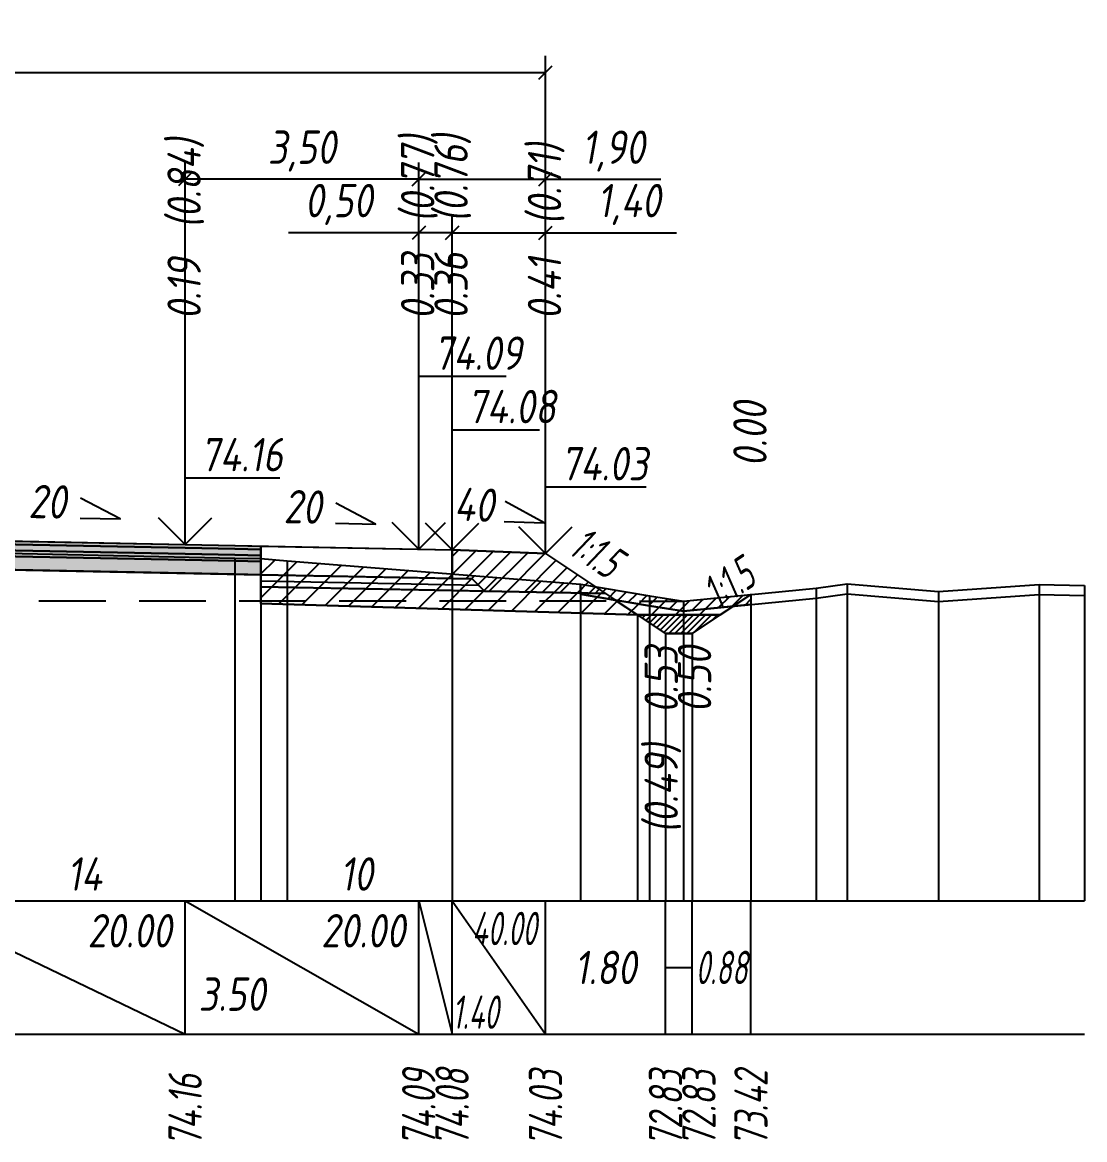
# Model space of a CAD drawing. Extents: x -717 to 1451, y -133302 to 233.
# Drawn here: x 166.5 to 246.1, y -12257.9 to -12174.2 of the extents above; entities that cross this region are included whole.
import ezdxf
from ezdxf.enums import TextEntityAlignment as Align

# ---------------------------------------------------------------- set-up
doc = ezdxf.new("R2010")
doc.units = 0
doc.linetypes.add('штриховая', pattern=[0.75, 0.5, -0.25])
for name, color, linetype in [('Интерполированный поперечник', 2, 'Continuous'), ('Код_514', 1, 'Continuous'), ('Контур_0', 7, 'Continuous'), ('Контур_2521', 7, 'Continuous'), ('Контур_2564', 7, 'Continuous'), ('Контур_2660', 7, 'Continuous'), ('Контур_2665', 7, 'Continuous'), ('Контур_400', 7, 'Continuous'), ('Контур_508', 7, 'Continuous'), ('Контур_512', 7, 'Continuous'), ('Контур_513', 7, 'Continuous'), ('Контур_818', 7, 'Continuous'), ('Красный поперечник', 1, 'Continuous'), ('Объём_2501', 7, 'Continuous'), ('Объём_2564', 7, 'Continuous'), ('Объём_2650', 7, 'Continuous'), ('Объём_2660', 7, 'Continuous'), ('Объём_2661', 7, 'Continuous'), ('Объём_2662', 7, 'Continuous'), ('Объём_2663', 7, 'Continuous'), ('Объём_2664', 7, 'Continuous'), ('Объём_2665', 7, 'Continuous'), ('Объём_2666', 7, 'Continuous'), ('Объём_2667', 7, 'Continuous'), ('Объём_2668', 7, 'Continuous'), ('Объём_2669', 7, 'Continuous'), ('Объём_2675', 7, 'Continuous'), ('Объём_2753', 7, 'Continuous'), ('Откосы', 7, 'Continuous'), ('Отметки покрытия', 7, 'Continuous'), ('Рабочие отметки', 7, 'Continuous'), ('Рабочие отметки доп.', 7, 'Continuous'), ('Слои выравнивания', 7, 'Continuous'), ('Таблица', 7, 'Continuous'), ('Уклоны проезжей части', 7, 'Continuous'), ('Черный поперечник', 3, 'Continuous')]:
    doc.layers.add(name, color=color, linetype=linetype)
for name, color, linetype, true_color in [('Контур_2540', 2, 'Continuous', 0xffff00), ('Контур_2560', 2, 'Continuous', 0xffff00), ('Контур_2561', 7, 'Continuous', 0xff8040), ('Контур_2562', 3, 'Continuous', 0x00ff00), ('Контур_2563', 7, 'Continuous', 0xff8000), ('Контур_2570', 7, 'Continuous', 0x80ff00), ('Контур_2725', 7, 'Continuous', 0x323232), ('Контур_2736', 4, 'Continuous', 0x00ffff), ('Контур_2737', 4, 'Continuous', 0x00ffff), ('Контур_2738', 4, 'Continuous', 0x00ffff), ('Контур_2739', 4, 'Continuous', 0x00ffff), ('Контур_2741', 4, 'Continuous', 0x00ffff), ('Контур_2742', 4, 'Continuous', 0x00ffff), ('Контур_2743', 4, 'Continuous', 0x00ffff), ('Контур_2744', 7, 'Continuous', 0xa4ffff), ('Контур_2745', 7, 'Continuous', 0xa4ffff), ('Контур_2747', 4, 'Continuous', 0x00ffff), ('Контур_2748', 4, 'Continuous', 0x00ffff), ('Контур_2749', 4, 'Continuous', 0x00ffff), ('Контур_2750', 4, 'Continuous', 0x00ffff), ('Контур_2751', 4, 'Continuous', 0x00ffff), ('Контур_2752', 4, 'Continuous', 0x00ffff), ('Контур_2760', 7, 'Continuous', 0x323232), ('Контур_2761', 7, 'Continuous', 0x323232), ('Контур_2762', 7, 'Continuous', 0x323232), ('Контур_2763', 7, 'Continuous', 0x323232), ('Контур_402', 7, 'Continuous', 0xff6464), ('Контур_703', 4, 'Continuous', 0x00ffff), ('Контур_705', 4, 'Continuous', 0x00ffff), ('Контур_707', 4, 'Continuous', 0x00ffff), ('Контур_720', 131, 'Continuous', 0xaaffff), ('Объём_2500', 7, 'Continuous', 0xc0c0c0), ('Объём_2520', 7, 'Continuous', 0x80ffff), ('Объём_2540', 2, 'Continuous', 0xffff00), ('Объём_2560', 2, 'Continuous', 0xffff00), ('Объём_2561', 7, 'Continuous', 0xff8040), ('Объём_2562', 3, 'Continuous', 0x00ff00), ('Объём_2563', 7, 'Continuous', 0xff8000), ('Объём_2570', 7, 'Continuous', 0x80ff00), ('Объём_2600', 7, 'Continuous', 0x808000), ('Объём_2620', 2, 'Continuous', 0xffff00), ('Объём_2746', 2, 'Continuous', 0xffff00)]:
    doc.layers.add(name, color=color, linetype=linetype, true_color=true_color)
doc.styles.get("Standard").update_dxf_attribs({"font": 'txt', "height": 2.5})
doc.styles.add('М', font='romand.shx', dxfattribs={"width": 0.8, "oblique": 10, "height": 2.5})
doc.dimstyles.new('ISO-25', dxfattribs={"dimtxt": 2.5, "dimasz": 2.5, "dimexe": 1.25, "dimexo": 0.625, "dimtad": 1, "dimtxsty": 'Standard', "dimcen": 2.5, "dimadec": 0, "dimazin": 0, "dimtfac": 1, "dimtmove": 0, "dimatfit": 3, "dimfxl": 1, "dimarcsym": 0})

# ---------------------------------------------------------------- blocks, each defined once
blk = doc.blocks.new('_Oblique')
at = {"color": 0, "linetype": 'ByBlock', "lineweight": -2}
blk.add_line((-0.5, -0.5), (0.5, 0.5), dxfattribs=at)
blk = doc.blocks.new('*D281')
at = {"color": 0, "lineweight": -2, "transparency": 16777216}
for p, q in [((198.734, -12213.163), (198.734, -12188.723)), ((205.734, -12213.443), (205.734, -12188.723)), ((198.734, -12189.973), (205.734, -12189.973)), ((205.734, -12189.973), (215.534, -12189.973))]:
    blk.add_line(p, q, dxfattribs=at)
at = {"layer": 'Defpoints', "color": 0, "transparency": 16777216}
for p in [(205.734, -12189.973), (198.734, -12213.788), (205.734, -12214.068)]:
    blk.add_point(p, dxfattribs=at)
at = {"color": 0, "lineweight": -2, "transparency": 16777216, "rotation": 180}
blk.add_blockref('_Oblique', (198.734, -12189.973), dxfattribs=at)
at = {"color": 0, "lineweight": -2, "transparency": 16777216}
blk.add_blockref('_Oblique', (205.734, -12189.973), dxfattribs=at)
at = {"color": 0, "transparency": 16777216, "insert": (211.994, -12187.86), "char_height": 2.5, "width": 8.75, "attachment_point": 5, "style": 'М'}
blk.add_mtext('1,40', dxfattribs=at)
blk = doc.blocks.new('*D283')
at = {"color": 0, "lineweight": -2, "transparency": 16777216}
for p, q in [((196.234, -12213.113), (196.234, -12188.723)), ((198.734, -12213.163), (198.734, -12188.723)), ((196.234, -12189.973), (186.477, -12189.973)), ((198.734, -12189.973), (196.234, -12189.973))]:
    blk.add_line(p, q, dxfattribs=at)
at = {"layer": 'Defpoints', "color": 0, "transparency": 16777216}
for p in [(198.734, -12189.973), (196.234, -12213.738), (198.734, -12213.788)]:
    blk.add_point(p, dxfattribs=at)
at = {"color": 0, "lineweight": -2, "transparency": 16777216, "rotation": 180}
blk.add_blockref('_Oblique', (196.234, -12189.973), dxfattribs=at)
at = {"color": 0, "lineweight": -2, "transparency": 16777216}
blk.add_blockref('_Oblique', (198.734, -12189.973), dxfattribs=at)
at = {"color": 0, "transparency": 16777216, "insert": (190.239, -12187.86), "char_height": 2.5, "width": 9.16667, "attachment_point": 5, "style": 'М'}
blk.add_mtext('0,50', dxfattribs=at)
blk = doc.blocks.new('*D285')
at = {"color": 0, "lineweight": -2, "transparency": 16777216}
for p, q in [((178.734, -12212.763), (178.734, -12184.723)), ((196.234, -12213.113), (196.234, -12184.723)), ((196.234, -12185.973), (178.734, -12185.973))]:
    blk.add_line(p, q, dxfattribs=at)
at = {"layer": 'Defpoints', "color": 0, "transparency": 16777216}
for p in [(178.734, -12185.973), (178.734, -12213.388), (196.234, -12213.738)]:
    blk.add_point(p, dxfattribs=at)
at = {"color": 0, "lineweight": -2, "transparency": 16777216, "rotation": 180}
blk.add_blockref('_Oblique', (178.734, -12185.973), dxfattribs=at)
at = {"color": 0, "lineweight": -2, "transparency": 16777216}
blk.add_blockref('_Oblique', (196.234, -12185.973), dxfattribs=at)
at = {"color": 0, "transparency": 16777216, "insert": (187.484, -12183.86), "char_height": 2.5, "width": 9.58333, "attachment_point": 5, "style": 'М'}
blk.add_mtext('3,50', dxfattribs=at)
blk = doc.blocks.new('*D286')
at = {"color": 0, "lineweight": -2, "transparency": 16777216}
for p, q in [((196.234, -12213.113), (196.234, -12184.723)), ((205.734, -12213.443), (205.734, -12184.723)), ((196.234, -12185.973), (205.734, -12185.973)), ((205.734, -12185.973), (214.365, -12185.973))]:
    blk.add_line(p, q, dxfattribs=at)
at = {"layer": 'Defpoints', "color": 0, "transparency": 16777216}
for p in [(196.234, -12185.973), (196.234, -12213.738), (205.734, -12214.068)]:
    blk.add_point(p, dxfattribs=at)
at = {"color": 0, "lineweight": -2, "transparency": 16777216, "rotation": 180}
blk.add_blockref('_Oblique', (196.234, -12185.973), dxfattribs=at)
at = {"color": 0, "lineweight": -2, "transparency": 16777216}
blk.add_blockref('_Oblique', (205.734, -12185.973), dxfattribs=at)
at = {"color": 0, "transparency": 16777216, "insert": (210.825, -12183.86), "char_height": 2.5, "width": 8.75, "attachment_point": 5, "style": 'М'}
blk.add_mtext('1,90', dxfattribs=at)
blk = doc.blocks.new('*D288')
at = {"color": 0, "lineweight": -2, "transparency": 16777216}
for p, q in [((110.234, -12213.443), (110.234, -12176.723)), ((205.734, -12213.443), (205.734, -12176.723)), ((110.234, -12177.973), (205.734, -12177.973))]:
    blk.add_line(p, q, dxfattribs=at)
at = {"layer": 'Defpoints', "color": 0, "transparency": 16777216}
for p in [(205.734, -12177.973), (110.234, -12214.068), (205.734, -12214.068)]:
    blk.add_point(p, dxfattribs=at)
at = {"color": 0, "lineweight": -2, "transparency": 16777216, "rotation": 180}
blk.add_blockref('_Oblique', (110.234, -12177.973), dxfattribs=at)
at = {"color": 0, "lineweight": -2, "transparency": 16777216}
blk.add_blockref('_Oblique', (205.734, -12177.973), dxfattribs=at)
at = {"color": 0, "transparency": 16777216, "insert": (157.984, -12175.86), "char_height": 2.5, "width": 10.41667, "attachment_point": 5, "style": 'М'}
blk.add_mtext('19,10', dxfattribs=at)

msp = doc.modelspace()

# ---------------------------------------------------------------- hatches: boundary and pattern name
at = {"layer": 'Объём_2563'}
h = msp.add_hatch(dxfattribs=at)
h.set_pattern_fill('ANSI31', color=256, scale=0.3)
h.paths.add_polyline_path([(201.153, -12216.824), (200.234, -12215.906), (198.734, -12215.876), (198.734, -12213.726), (205.734, -12214.006), (210.234, -12217.006)])
at = {"layer": 'Объём_2570'}
h = msp.add_hatch(dxfattribs=at)
h.set_pattern_fill('ANSI31', color=256, scale=0.2)
h.paths.add_polyline_path([(221.125, -12217.817), (216.075, -12218.308), (213.511, -12217.925), (208.355, -12217.033), (208.355, -12216.283), (213.511, -12217.175), (216.075, -12217.558), (221.125, -12217.067)])
at = {"layer": 'Объём_2600'}
h = msp.add_hatch(dxfattribs=at)
h.set_pattern_fill('ANSI31', color=6, scale=0.4)
h.paths.add_polyline_path([(186.387, -12214.544), (208.355, -12216.283), (208.355, -12217.033), (213.511, -12217.925), (216.075, -12218.308), (219.808, -12217.945), (218.825, -12218.6), (212.626, -12218.6), (184.411, -12217.754), (184.411, -12214.378)])
h = msp.add_hatch(dxfattribs=at)
h.set_pattern_fill('HONEY', color=5, scale=0.3)
h.paths.add_polyline_path([(219.808, -12217.945), (221.125, -12217.067), (221.125, -12217.817)])
at = {"layer": 'Объём_2620'}
h = msp.add_hatch(dxfattribs=at)
h.set_pattern_fill('ANSI31', color=2, scale=0.1)
h.paths.add_polyline_path([(212.626, -12218.6), (218.825, -12218.6), (216.726, -12220), (214.726, -12220)])
at = {"layer": 'Слои выравнивания'}
for color, points in [(2, [(157.984, -12212.911), (159.673, -12212.945), (178.734, -12213.326), (182.465, -12213.401), (184.411, -12213.439), (184.411, -12213.689), (182.465, -12213.651), (178.734, -12213.576), (159.673, -12213.195), (157.984, -12213.161)]), (3, [(157.984, -12213.161), (159.673, -12213.195), (178.734, -12213.576), (182.465, -12213.651), (184.411, -12213.689), (184.411, -12214.139), (182.465, -12214.101), (178.734, -12214.026), (159.673, -12213.645), (157.984, -12213.611)]), (4, [(157.984, -12213.611), (159.673, -12213.645), (178.734, -12214.026), (182.465, -12214.101), (184.411, -12214.139), (184.411, -12214.589), (182.465, -12214.551), (178.734, -12214.476), (159.673, -12214.095), (157.984, -12214.061)]), (5, [(157.984, -12214.061), (159.673, -12214.095), (178.734, -12214.476), (182.465, -12214.551), (184.411, -12214.589), (184.411, -12215.589), (182.465, -12215.551), (178.734, -12215.476), (159.673, -12215.095), (157.984, -12215.061)])]:
    msp.add_hatch(color=color, dxfattribs=at).paths.add_polyline_path(points)

# ---------------------------------------------------------------- linework, layer by layer
at = {"layer": 'Интерполированный поперечник', "linetype": 'штриховая', "ltscale": 10, "flags": 128}
msp.add_lwpolyline([(100.28, -12217.493), (216.075, -12217.558)], dxfattribs=at)
at = {"layer": 'Код_514'}
for p, q in [((157.984, -12240), (178.734, -12250)), ((178.734, -12250), (178.734, -12240)), ((178.734, -12240), (196.234, -12250)), ((196.234, -12250), (196.234, -12240)), ((196.234, -12240), (198.734, -12250)), ((198.734, -12250), (198.734, -12240)), ((198.734, -12240), (205.734, -12250)), ((205.734, -12250), (205.734, -12240)), ((214.726, -12250), (214.726, -12240)), ((216.726, -12250), (216.726, -12240)), ((221.125, -12250), (221.125, -12240)), ((214.726, -12245), (216.726, -12245))]:
    msp.add_line(p, q, dxfattribs=at)
at = {"layer": 'Контур_0', "flags": 128}
for points in [[(184.411, -12213.439), (198.734, -12213.726), (198.734, -12215.876), (184.411, -12215.589), (184.411, -12213.439), (184.411, -12213.439)], [(205.734, -12214.006), (211.058, -12217.555), (211.058, -12217.555), (211.058, -12217.555), (211.058, -12217.555), (211.058, -12217.555), (211.058, -12217.555), (211.058, -12217.555), (211.058, -12217.555), (211.058, -12217.555), (211.058, -12217.555), (211.058, -12217.555), (211.058, -12217.555), (211.058, -12217.555), (211.058, -12217.555), (214.726, -12220)], [(205.734, -12214.006), (211.058, -12217.555), (211.058, -12217.555), (211.058, -12217.555), (211.058, -12217.555), (211.058, -12217.555), (211.058, -12217.555), (211.058, -12217.555), (211.058, -12217.555), (211.058, -12217.555), (211.058, -12217.555), (211.058, -12217.555), (211.058, -12217.555), (211.058, -12217.555), (211.058, -12217.555), (214.726, -12220), (216.726, -12220), (221.125, -12217.067), (221.125, -12217.067), (221.125, -12217.067), (221.125, -12217.067), (221.125, -12217.067), (221.125, -12217.067), (221.125, -12217.067), (221.125, -12217.067), (221.125, -12217.067), (221.125, -12217.067), (221.125, -12217.067), (221.125, -12217.067), (221.125, -12217.067)], [(198.734, -12216.776), (184.411, -12216.489), (184.411, -12215.589), (200.234, -12215.906), (201.153, -12216.824), (198.734, -12216.776), (198.734, -12216.776)], [(198.734, -12215.876), (200.234, -12215.906), (201.153, -12216.824), (210.234, -12217.006)]]:
    msp.add_lwpolyline(points, dxfattribs=at)
at = {"layer": 'Контур_2521', "color": 250, "flags": 128}
msp.add_lwpolyline([(184.411, -12216.039), (200.694, -12216.365)], dxfattribs=at)
at = {"layer": 'Контур_2540', "flags": 128}
msp.add_lwpolyline([(196.234, -12216.726), (210.234, -12217.006), (212.626, -12218.6), (184.411, -12217.754), (184.411, -12216.489), (196.234, -12216.726), (196.234, -12216.726)], dxfattribs=at)
at = {"layer": 'Контур_2560', "flags": 128}
msp.add_lwpolyline([(198.734, -12213.726), (205.734, -12214.006), (205.734, -12214.006), (205.734, -12214.006)], dxfattribs=at)
at = {"layer": 'Контур_2561', "flags": 128}
msp.add_lwpolyline([(198.734, -12213.726), (198.734, -12213.726), (205.734, -12214.006), (205.734, -12214.006), (198.734, -12213.726)], dxfattribs=at)
at = {"layer": 'Контур_2562', "flags": 128}
msp.add_lwpolyline([(205.734, -12214.006), (205.734, -12214.006), (205.734, -12214.006), (205.734, -12214.006), (205.734, -12214.006)], dxfattribs=at)
at = {"layer": 'Контур_2563', "flags": 128}
msp.add_lwpolyline([(201.153, -12216.824), (200.234, -12215.906), (198.734, -12215.876), (198.734, -12213.726), (205.734, -12214.006), (210.234, -12217.006), (201.153, -12216.824), (201.153, -12216.824)], dxfattribs=at)
at = {"layer": 'Контур_2564', "flags": 128}
msp.add_lwpolyline([(198.734, -12213.726), (205.734, -12214.006)], dxfattribs=at)
at = {"layer": 'Контур_2570', "flags": 128}
msp.add_lwpolyline([(159.673, -12213.838), (182.465, -12214.337), (184.411, -12214.378), (186.387, -12214.544), (208.355, -12216.283), (208.355, -12217.033), (213.511, -12217.925), (216.075, -12218.308), (216.075, -12218.308), (226.013, -12217.342), (228.343, -12217.009), (235.169, -12217.592), (242.708, -12217.064), (246.125, -12217.143)], dxfattribs=at)
at = {"layer": 'Контур_2660', "flags": 128}
msp.add_lwpolyline([(184.411, -12217.754), (212.626, -12218.6)], dxfattribs=at)
at = {"layer": 'Контур_2665', "flags": 128}
msp.add_lwpolyline([(205.734, -12214.006), (205.734, -12214.006)], dxfattribs=at)
at = {"layer": 'Контур_2725', "flags": 128}
msp.add_lwpolyline([(134.985, -12215.521), (136.565, -12215.489), (137.234, -12215.476), (157.984, -12215.061), (159.673, -12215.095), (178.734, -12215.476), (182.465, -12215.551), (184.411, -12215.589)], dxfattribs=at)
at = {"layer": 'Контур_2736', "flags": 128}
for points in [[(205.734, -12214.006), (211.058, -12217.555)], [(211.058, -12217.555), (214.726, -12220)]]:
    msp.add_lwpolyline(points, dxfattribs=at)
at = {"layer": 'Контур_2737', "flags": 128}
msp.add_lwpolyline([(211.058, -12217.555), (211.058, -12217.555)], dxfattribs=at)
at = {"layer": 'Контур_2738', "flags": 128}
msp.add_lwpolyline([(211.058, -12217.555), (211.058, -12217.555)], dxfattribs=at)
at = {"layer": 'Контур_2739', "flags": 128}
msp.add_lwpolyline([(211.058, -12217.555), (211.058, -12217.555)], dxfattribs=at)
at = {"layer": 'Контур_2741', "flags": 128}
msp.add_lwpolyline([(221.125, -12217.067), (221.125, -12217.067)], dxfattribs=at)
at = {"layer": 'Контур_2742', "flags": 128}
msp.add_lwpolyline([(221.125, -12217.067), (221.125, -12217.067)], dxfattribs=at)
at = {"layer": 'Контур_2743', "flags": 128}
msp.add_lwpolyline([(221.125, -12217.067), (221.125, -12217.067)], dxfattribs=at)
at = {"layer": 'Контур_2744', "flags": 128}
msp.add_lwpolyline([(221.125, -12217.067), (221.125, -12217.067)], dxfattribs=at)
msp.add_lwpolyline([(221.125, -12217.067), (221.125, -12217.067)], dxfattribs=at)
msp.add_lwpolyline([(221.125, -12217.067), (221.125, -12217.067)], dxfattribs=at)
msp.add_lwpolyline([(221.125, -12217.067), (221.125, -12217.067)], dxfattribs=at)
msp.add_lwpolyline([(221.125, -12217.067), (221.125, -12217.067)], dxfattribs=at)
msp.add_lwpolyline([(221.125, -12217.067), (221.125, -12217.067)], dxfattribs=at)
at = {"layer": 'Контур_2745', "flags": 128}
msp.add_lwpolyline([(211.058, -12217.555), (211.058, -12217.555)], dxfattribs=at)
msp.add_lwpolyline([(211.058, -12217.555), (211.058, -12217.555)], dxfattribs=at)
msp.add_lwpolyline([(211.058, -12217.555), (211.058, -12217.555)], dxfattribs=at)
msp.add_lwpolyline([(211.058, -12217.555), (211.058, -12217.555)], dxfattribs=at)
msp.add_lwpolyline([(211.058, -12217.555), (211.058, -12217.555)], dxfattribs=at)
msp.add_lwpolyline([(211.058, -12217.555), (211.058, -12217.555)], dxfattribs=at)
at = {"layer": 'Контур_2747', "flags": 128}
msp.add_lwpolyline([(211.058, -12217.555), (211.058, -12217.555)], dxfattribs=at)
at = {"layer": 'Контур_2748', "flags": 128}
msp.add_lwpolyline([(211.058, -12217.555), (211.058, -12217.555)], dxfattribs=at)
at = {"layer": 'Контур_2749', "flags": 128}
msp.add_lwpolyline([(211.058, -12217.555), (211.058, -12217.555)], dxfattribs=at)
at = {"layer": 'Контур_2750', "flags": 128}
msp.add_lwpolyline([(221.125, -12217.067), (221.125, -12217.067)], dxfattribs=at)
at = {"layer": 'Контур_2751', "flags": 128}
msp.add_lwpolyline([(221.125, -12217.067), (221.125, -12217.067)], dxfattribs=at)
at = {"layer": 'Контур_2752', "flags": 128}
msp.add_lwpolyline([(221.125, -12217.067), (221.125, -12217.067)], dxfattribs=at)
at = {"layer": 'Контур_2760', "flags": 128}
msp.add_lwpolyline([(134.985, -12213.371), (136.565, -12213.339), (137.234, -12213.326), (157.984, -12212.911), (159.673, -12212.945), (178.734, -12213.326), (182.465, -12213.401), (184.411, -12213.439)], dxfattribs=at)
at = {"layer": 'Контур_2761', "flags": 128}
msp.add_lwpolyline([(134.985, -12213.621), (136.565, -12213.589), (137.234, -12213.576), (157.984, -12213.161), (159.673, -12213.195), (178.734, -12213.576), (182.465, -12213.651), (184.411, -12213.689)], dxfattribs=at)
at = {"layer": 'Контур_2762', "flags": 128}
msp.add_lwpolyline([(134.985, -12214.071), (136.565, -12214.039), (137.234, -12214.026), (157.984, -12213.611), (159.673, -12213.645), (178.734, -12214.026), (182.465, -12214.101), (184.411, -12214.139)], dxfattribs=at)
at = {"layer": 'Контур_2763', "flags": 128}
msp.add_lwpolyline([(134.985, -12214.521), (136.565, -12214.489), (137.234, -12214.476), (157.984, -12214.061), (159.673, -12214.095), (178.734, -12214.476), (182.465, -12214.551), (184.411, -12214.589)], dxfattribs=at)
at = {"layer": 'Контур_400', "flags": 128}
msp.add_lwpolyline([(157.984, -12212.911), (178.734, -12213.326), (196.234, -12213.676), (196.234, -12213.676), (196.234, -12213.676), (196.234, -12213.676), (196.234, -12213.676), (196.234, -12213.676), (198.734, -12213.726)], dxfattribs=at)
at = {"layer": 'Контур_402', "flags": 128}
msp.add_lwpolyline([(105, -12218.55), (134.985, -12217.651), (134.985, -12215.521), (157.984, -12215.061), (184.411, -12215.589), (184.411, -12217.754), (212.626, -12218.6)], dxfattribs=at)
at = {"layer": 'Контур_508', "flags": 128}
msp.add_lwpolyline([(105, -12218.55), (134.985, -12217.651), (134.985, -12215.521), (157.984, -12215.061), (184.411, -12215.589), (184.411, -12217.754), (212.626, -12218.6), (214.726, -12220), (216.726, -12220), (221.125, -12217.067)], dxfattribs=at)
at = {"layer": 'Контур_512', "flags": 128}
msp.add_lwpolyline([(184.411, -12217.754), (212.626, -12218.6), (214.726, -12220), (216.726, -12220), (221.125, -12217.067)], dxfattribs=at)
at = {"layer": 'Контур_513', "flags": 128}
msp.add_lwpolyline([(105, -12218.55), (134.985, -12217.651), (134.985, -12215.521), (157.984, -12215.061), (184.411, -12215.589), (184.411, -12217.754), (212.626, -12218.6), (214.726, -12220), (216.726, -12220), (221.125, -12217.067)], dxfattribs=at)
at = {"layer": 'Контур_703', "flags": 128}
msp.add_lwpolyline([(205.734, -12214.006), (211.058, -12217.555)], dxfattribs=at)
at = {"layer": 'Контур_705', "flags": 128}
msp.add_lwpolyline([(211.058, -12217.555), (211.058, -12217.555)], dxfattribs=at)
at = {"layer": 'Контур_707', "flags": 128}
msp.add_lwpolyline([(216.726, -12220), (221.125, -12217.067)], dxfattribs=at)
at = {"layer": 'Контур_720', "flags": 128}
msp.add_lwpolyline([(214.726, -12220), (216.726, -12220)], dxfattribs=at)
at = {"layer": 'Контур_818', "flags": 128}
msp.add_lwpolyline([(105, -12217.385), (109.842, -12216.559), (110.77, -12216.483), (110.77, -12215.733), (112.097, -12215.636), (134.985, -12214.244), (136.565, -12214.219), (157.984, -12213.866), (159.673, -12213.838), (182.465, -12214.337), (184.411, -12214.378), (186.387, -12214.544), (208.355, -12216.283), (208.355, -12217.033), (213.511, -12217.925), (216.075, -12218.308), (216.075, -12218.308), (221.125, -12217.817)], dxfattribs=at)
at = {"layer": 'Красный поперечник'}
for p, q in [((157.984, -12212.911), (178.734, -12213.326)), ((178.734, -12213.326), (196.234, -12213.676)), ((196.234, -12213.676), (198.734, -12213.726)), ((198.734, -12213.726), (205.734, -12214.006)), ((205.734, -12214.006), (214.726, -12220)), ((216.726, -12220), (221.125, -12217.067)), ((221.125, -12217.067), (221.125, -12240)), ((184.411, -12217.754), (184.411, -12240)), ((212.626, -12218.6), (212.626, -12240)), ((214.726, -12220), (214.726, -12240)), ((214.726, -12220), (216.726, -12220)), ((216.726, -12220), (216.726, -12240))]:
    msp.add_line(p, q, dxfattribs=at)
at = {"layer": 'Объём_2500', "flags": 128}
msp.add_lwpolyline([(184.411, -12213.439), (198.734, -12213.726), (198.734, -12215.876), (184.411, -12215.589), (184.411, -12213.439), (184.411, -12213.439)], dxfattribs=at)
at = {"layer": 'Объём_2501', "flags": 128}
msp.add_lwpolyline([(157.984, -12212.911), (178.734, -12213.326), (196.234, -12213.676), (196.234, -12213.676), (196.234, -12213.676), (196.234, -12213.676), (196.234, -12213.676), (196.234, -12213.676), (198.734, -12213.726)], dxfattribs=at)
at = {"layer": 'Объём_2520', "color": 250, "flags": 128}
msp.add_lwpolyline([(198.734, -12216.776), (184.411, -12216.489), (184.411, -12215.589), (200.234, -12215.906), (201.153, -12216.824), (198.734, -12216.776), (198.734, -12216.776)], dxfattribs=at)
at = {"layer": 'Объём_2540', "flags": 128}
msp.add_lwpolyline([(196.234, -12216.726), (210.234, -12217.006), (212.626, -12218.6), (184.411, -12217.754), (184.411, -12216.489), (196.234, -12216.726), (196.234, -12216.726)], dxfattribs=at)
at = {"layer": 'Объём_2560', "flags": 128}
msp.add_lwpolyline([(198.734, -12213.726), (205.734, -12214.006), (205.734, -12214.006), (205.734, -12214.006)], dxfattribs=at)
at = {"layer": 'Объём_2561', "flags": 128}
msp.add_lwpolyline([(198.734, -12213.726), (198.734, -12213.726), (205.734, -12214.006), (205.734, -12214.006), (198.734, -12213.726)], dxfattribs=at)
at = {"layer": 'Объём_2562', "flags": 128}
msp.add_lwpolyline([(205.734, -12214.006), (205.734, -12214.006), (205.734, -12214.006), (205.734, -12214.006), (205.734, -12214.006)], dxfattribs=at)
at = {"layer": 'Объём_2563', "color": 250, "flags": 128}
msp.add_lwpolyline([(201.153, -12216.824), (200.234, -12215.906), (198.734, -12215.876), (198.734, -12213.726), (205.734, -12214.006), (210.234, -12217.006), (201.153, -12216.824), (201.153, -12216.824)], dxfattribs=at)
at = {"layer": 'Объём_2564', "flags": 128}
msp.add_lwpolyline([(198.734, -12213.726), (205.734, -12214.006)], dxfattribs=at)
at = {"layer": 'Объём_2570', "flags": 128}
msp.add_lwpolyline([(221.125, -12217.817), (216.075, -12218.308), (213.511, -12217.925), (208.355, -12217.033), (208.355, -12216.283), (213.511, -12217.175), (216.075, -12217.558), (221.125, -12217.067), (221.125, -12217.817), (221.125, -12217.817)], dxfattribs=at)
at = {"layer": 'Объём_2600', "color": 5, "flags": 128}
msp.add_lwpolyline([(219.808, -12217.945), (221.125, -12217.067), (221.125, -12217.817), (219.808, -12217.945), (219.808, -12217.945)], dxfattribs=at)
at = {"layer": 'Объём_2620', "flags": 128}
msp.add_lwpolyline([(212.626, -12218.6), (218.825, -12218.6), (216.726, -12220), (214.726, -12220), (212.626, -12218.6), (212.626, -12218.6)], dxfattribs=at)
at = {"layer": 'Объём_2650', "color": 6, "flags": 128}
msp.add_lwpolyline([(186.387, -12214.544), (208.355, -12216.283), (208.355, -12217.033), (213.511, -12217.925), (216.075, -12218.308), (219.808, -12217.945), (218.825, -12218.6), (212.626, -12218.6), (184.411, -12217.754), (184.411, -12214.378), (186.387, -12214.544), (186.387, -12214.544)], dxfattribs=at)
at = {"layer": 'Объём_2660', "flags": 128}
msp.add_lwpolyline([(184.411, -12217.754), (212.626, -12218.6)], dxfattribs=at)
at = {"layer": 'Объём_2661', "flags": 128}
msp.add_lwpolyline([(205.734, -12214.006), (211.058, -12217.555), (212.626, -12218.6)], dxfattribs=at)
at = {"layer": 'Объём_2662', "flags": 128}
msp.add_lwpolyline([(218.825, -12218.6), (221.125, -12217.067)], dxfattribs=at)
at = {"layer": 'Объём_2663', "flags": 128}
for points in [[(212.626, -12218.6), (214.726, -12220)], [(216.726, -12220), (218.825, -12218.6)]]:
    msp.add_lwpolyline(points, dxfattribs=at)
at = {"layer": 'Объём_2664', "flags": 128}
msp.add_lwpolyline([(214.726, -12220), (216.726, -12220)], dxfattribs=at)
at = {"layer": 'Объём_2665', "flags": 128}
msp.add_lwpolyline([(205.734, -12214.006), (205.734, -12214.006)], dxfattribs=at)
at = {"layer": 'Объём_2666', "flags": 128}
for points in [[(205.734, -12214.006), (211.058, -12217.555)], [(211.058, -12217.555), (212.626, -12218.6)]]:
    msp.add_lwpolyline(points, dxfattribs=at)
at = {"layer": 'Объём_2667', "flags": 128}
for points in [[(211.058, -12217.555), (211.058, -12217.555)], [(221.125, -12217.067), (221.125, -12217.067)]]:
    msp.add_lwpolyline(points, dxfattribs=at)
at = {"layer": 'Объём_2668', "flags": 128}
for points in [[(211.058, -12217.555), (211.058, -12217.555)], [(221.125, -12217.067), (221.125, -12217.067)]]:
    msp.add_lwpolyline(points, dxfattribs=at)
at = {"layer": 'Объём_2669', "flags": 128}
for points in [[(211.058, -12217.555), (211.058, -12217.555)], [(221.125, -12217.067), (221.125, -12217.067)]]:
    msp.add_lwpolyline(points, dxfattribs=at)
at = {"layer": 'Объём_2675', "flags": 128}
for points in [[(211.058, -12217.555), (211.058, -12217.555)], [(211.058, -12217.555), (211.058, -12217.555)], [(211.058, -12217.555), (211.058, -12217.555)], [(211.058, -12217.555), (211.058, -12217.555)], [(211.058, -12217.555), (211.058, -12217.555)], [(211.058, -12217.555), (211.058, -12217.555)], [(221.125, -12217.067), (221.125, -12217.067)], [(221.125, -12217.067), (221.125, -12217.067)], [(221.125, -12217.067), (221.125, -12217.067)], [(221.125, -12217.067), (221.125, -12217.067)], [(221.125, -12217.067), (221.125, -12217.067)], [(221.125, -12217.067), (221.125, -12217.067)]]:
    msp.add_lwpolyline(points, dxfattribs=at)
at = {"layer": 'Объём_2746', "flags": 128}
msp.add_lwpolyline([(186.387, -12214.544), (208.355, -12216.283), (208.355, -12217.033), (210.948, -12217.482), (212.626, -12218.6), (184.411, -12217.754), (184.411, -12214.378), (186.387, -12214.544), (186.387, -12214.544)], dxfattribs=at)
at = {"layer": 'Объём_2753', "flags": 128}
msp.add_lwpolyline([(184.411, -12213.439), (184.411, -12213.439)], dxfattribs=at)
at = {"layer": 'Откосы', "color": 1, "flags": 128}
for points in [[(170.873, -12211.352), (173.872, -12211.412), (170.903, -12209.852)], [(189.998, -12211.734), (192.997, -12211.794), (190.028, -12210.234)], [(202.641, -12211.591), (205.639, -12211.711), (202.701, -12210.092)]]:
    msp.add_lwpolyline(points, dxfattribs=at)
at = {"layer": 'Отметки покрытия', "color": 1}
for p, q in [((196.234, -12213.676), (196.234, -12200.726)), ((196.234, -12200.726), (202.784, -12200.726)), ((198.734, -12213.726), (198.734, -12204.726)), ((198.734, -12204.726), (205.284, -12204.726)), ((178.734, -12213.326), (178.734, -12208.326)), ((178.734, -12208.326), (185.834, -12208.326)), ((205.734, -12214.006), (205.734, -12209.006)), ((205.734, -12209.006), (213.284, -12209.006)), ((178.734, -12213.326), (176.734, -12211.326)), ((178.734, -12213.326), (180.734, -12211.326)), ((196.234, -12213.676), (194.234, -12211.676)), ((196.234, -12213.676), (198.234, -12211.676)), ((198.734, -12213.726), (196.734, -12211.726)), ((198.734, -12213.726), (200.734, -12211.726)), ((205.734, -12214.006), (203.734, -12212.006)), ((205.734, -12214.006), (207.734, -12212.006))]:
    msp.add_line(p, q, dxfattribs=at)
at = {"layer": 'Слои выравнивания'}
for p, q in [((184.411, -12213.439), (184.411, -12240)), ((198.734, -12213.726), (198.734, -12240))]:
    msp.add_line(p, q, dxfattribs=at)
at = {"layer": 'Слои выравнивания', "color": 2, "flags": 128}
msp.add_lwpolyline([(157.984, -12212.911), (159.673, -12212.945), (178.734, -12213.326), (182.465, -12213.401), (184.411, -12213.439), (184.411, -12213.689), (182.465, -12213.651), (178.734, -12213.576), (159.673, -12213.195), (157.984, -12213.161)], close=True, dxfattribs=at)
at = {"layer": 'Слои выравнивания', "color": 3, "flags": 128}
msp.add_lwpolyline([(157.984, -12213.161), (159.673, -12213.195), (178.734, -12213.576), (182.465, -12213.651), (184.411, -12213.689), (184.411, -12214.139), (182.465, -12214.101), (178.734, -12214.026), (159.673, -12213.645), (157.984, -12213.611)], close=True, dxfattribs=at)
at = {"layer": 'Слои выравнивания', "color": 4, "flags": 128}
msp.add_lwpolyline([(157.984, -12213.611), (159.673, -12213.645), (178.734, -12214.026), (182.465, -12214.101), (184.411, -12214.139), (184.411, -12214.589), (182.465, -12214.551), (178.734, -12214.476), (159.673, -12214.095), (157.984, -12214.061)], close=True, dxfattribs=at)
at = {"layer": 'Слои выравнивания', "color": 5, "flags": 128}
msp.add_lwpolyline([(157.984, -12214.061), (159.673, -12214.095), (178.734, -12214.476), (182.465, -12214.551), (184.411, -12214.589), (184.411, -12215.589), (182.465, -12215.551), (178.734, -12215.476), (159.673, -12215.095), (157.984, -12215.061)], close=True, dxfattribs=at)
at = {"layer": 'Таблица'}
for p, q in [((80, -12240), (246.125, -12240)), ((80, -12250), (246.125, -12250))]:
    msp.add_line(p, q, dxfattribs=at)
at = {"layer": 'Черный поперечник', "color": 7}
for p, q in [((182.465, -12214.337), (182.465, -12240)), ((184.411, -12214.378), (184.411, -12240)), ((186.387, -12214.544), (186.387, -12240)), ((208.355, -12216.283), (208.355, -12240)), ((226.013, -12216.592), (226.013, -12240)), ((228.343, -12216.259), (228.343, -12240)), ((242.708, -12216.314), (242.708, -12240)), ((246.125, -12216.393), (246.125, -12240)), ((213.511, -12217.175), (213.511, -12240)), ((216.075, -12217.558), (216.075, -12240)), ((235.169, -12216.842), (235.169, -12240))]:
    msp.add_line(p, q, dxfattribs=at)
at = {"layer": 'Черный поперечник', "flags": 128}
msp.add_lwpolyline([(80, -12218.689), (82.236, -12218.636), (85.53, -12218.537), (99.345, -12217.532), (100.28, -12217.493), (101.035, -12217.312), (109.842, -12215.809), (110.77, -12215.733), (112.097, -12215.636), (134.985, -12214.244), (136.565, -12214.219), (157.984, -12213.866), (159.673, -12213.838), (182.465, -12214.337), (184.411, -12214.378), (186.387, -12214.544), (208.355, -12216.283), (213.511, -12217.175), (216.075, -12217.558), (226.013, -12216.592), (228.343, -12216.259), (235.169, -12216.842), (242.708, -12216.314), (246.125, -12216.393)], dxfattribs=at)

# ---------------------------------------------------------------- texts
at = {"layer": 'Код_514', "style": 'М', "oblique": 10}
for s, width, p in [('20.00', 0.8, (177.734, -12241)), ('20.00', 0.8, (195.234, -12241)), ('40.00', 0.6, (205.072, -12240.831))]:
    msp.add_text(s, height=2.5, dxfattribs=dict(at, width=width)).set_placement(p, align=Align.TOP_RIGHT)
for s, width, p in [('1.80', 0.8, (210.23, -12245)), ('0.88', 0.6, (218.925, -12245))]:
    msp.add_text(s, height=2.5, dxfattribs=dict(at, width=width)).set_placement(p, align=Align.MIDDLE_CENTER)
for s, width, p in [('3.50', 0.8, (179.734, -12249)), ('1.40', 0.6, (198.723, -12250.348))]:
    msp.add_text(s, height=2.5, dxfattribs=dict(at, width=width)).set_placement(p, align=Align.BOTTOM_LEFT)
at = {"layer": 'Код_514', "style": 'М', "oblique": 10, "width": 0.7}
for s, p in [('74.09', (196.234, -12258.382)), ('74.08', (198.734, -12258.382)), ('74.03', (205.734, -12258.382)), ('72.83', (214.726, -12258.382)), ('72.83', (217.226, -12258.382)), ('73.42', (221.125, -12258.382)), ('74.16', (178.734, -12258.382))]:
    msp.add_text(s, height=2.5, rotation=90, dxfattribs=at).set_placement(p, align=Align.MIDDLE_LEFT)
at = {"layer": 'Отметки покрытия', "color": 1, "style": 'М', "oblique": 10, "width": 0.8}
for s, p in [('74.09', (197.375, -12200.995)), ('74.08', (199.875, -12204.995)), ('74.16', (179.875, -12208.595)), ('74.03', (206.875, -12209.275))]:
    msp.add_text(s, height=2.5, dxfattribs=at).set_placement(p, align=Align.BOTTOM_LEFT)
at = {"layer": 'Рабочие отметки', "color": 1, "style": 'М', "oblique": 10, "width": 0.8}
for s, p in [('0.33', (196.156, -12196.476)), ('0.36', (198.656, -12196.476)), ('0.19', (178.656, -12196.476)), ('0.41', (205.656, -12196.476)), ('0.00', (221.047, -12207.498))]:
    msp.add_text(s, height=2.5, rotation=90, dxfattribs=at).set_placement(p, align=Align.MIDDLE_LEFT)
for s, p in [('0.53', (214.398, -12220.931)), ('0.50', (216.898, -12220.931))]:
    msp.add_text(s, height=2.5, rotation=90, dxfattribs=at).set_placement(p, align=Align.MIDDLE_RIGHT)
at = {"layer": 'Рабочие отметки доп.', "color": 1, "style": 'М', "oblique": 10, "width": 0.8}
for s, p in [('(0.76)', (198.656, -12189.176)), ('(0.84)', (178.656, -12189.626)), ('(0.77)', (196.156, -12189.176)), ('(0.71)', (205.656, -12189.376))]:
    msp.add_text(s, height=2.5, rotation=90, dxfattribs=at).set_placement(p, align=Align.MIDDLE_LEFT)
msp.add_text('(0.49)', height=2.5, rotation=90, dxfattribs=at).set_placement((214.398, -12228.231), align=Align.MIDDLE_RIGHT)
at = {"layer": 'Слои выравнивания', "style": 'М', "oblique": 10, "width": 0.8}
for s, p in [('14', (171.198, -12240)), ('10', (191.573, -12240))]:
    msp.add_text(s, height=2.5, dxfattribs=at).set_placement(p, align=Align.BOTTOM_CENTER)
at = {"layer": 'Уклоны проезжей части', "color": 1, "style": 'М', "oblique": 10}
for s, rotation, width, p in [('20', 358.85423, 0.8, (168.379, -12212.119)), ('40', 357.70938, 0.8, (200.322, -12212.339)), ('20', 358.85423, 0.8, (187.504, -12212.501)), ('1:1.5', 326.30994, 0.6, (208.451, -12215.598)), ('1:1.5', 33.69007, 0.6, (220.581, -12217.865))]:
    msp.add_text(s, height=2.5, rotation=rotation, dxfattribs=dict(at, width=width)).set_placement(p, align=Align.BOTTOM_CENTER)

# ---------------------------------------------------------------- dimensions: what is measured, and where the dimension line sits
at = {"color": 5}
dim = msp.add_linear_dim(base=(205.734, -12177.973), p1=(110.234, -12214.068), p2=(205.734, -12214.068), angle=180, dimstyle='ISO-25', override={"dimasz": 1, "dimlfac": 0.2, "dimzin": 0, "dimtxsty": 'М', "dimblk1": 'Oblique', "dimblk2": 'Oblique', "dimsah": 1}, dxfattribs=at)
dim.commit()
dim.dimension.update_dxf_attribs({"geometry": '*D288', "text_midpoint": (157.984, -12175.86)})
dim = msp.add_linear_dim(base=(178.734, -12185.973), p1=(196.234, -12213.738), p2=(178.734, -12213.388), dimstyle='ISO-25', override={"dimasz": 1, "dimlfac": 0.2, "dimzin": 0, "dimtxsty": 'М', "dimblk1": 'Oblique', "dimblk2": 'Oblique', "dimsah": 1}, dxfattribs=at)
dim.commit()
dim.dimension.update_dxf_attribs({"geometry": '*D285', "text_midpoint": (187.484, -12183.86)})
dim = msp.add_linear_dim(base=(196.234, -12185.973), p1=(205.734, -12214.068), p2=(196.234, -12213.738), dimstyle='ISO-25', override={"dimasz": 1, "dimlfac": 0.2, "dimzin": 0, "dimtxsty": 'М', "dimblk1": 'Oblique', "dimblk2": 'Oblique', "dimsah": 1}, dxfattribs=at)
dim.commit()
dim.dimension.update_dxf_attribs({"geometry": '*D286', "text_midpoint": (210.825, -12185.973), "dimtype": 160})
for base, p1, p2, picture, middle in [((198.734, -12189.973), (196.234, -12213.738), (198.734, -12213.788), '*D283', (190.239, -12189.973)), ((205.734, -12189.973), (198.734, -12213.788), (205.734, -12214.068), '*D281', (211.994, -12189.973))]:
    dim = msp.add_linear_dim(base=base, p1=p1, p2=p2, angle=180, dimstyle='ISO-25', override={"dimasz": 1, "dimlfac": 0.2, "dimzin": 0, "dimtxsty": 'М', "dimblk1": 'Oblique', "dimblk2": 'Oblique', "dimsah": 1}, dxfattribs=at)
    dim.commit()
    dim.dimension.update_dxf_attribs({"geometry": picture, "text_midpoint": middle, "dimtype": 160})

doc.saveas('drawing.dxf')
